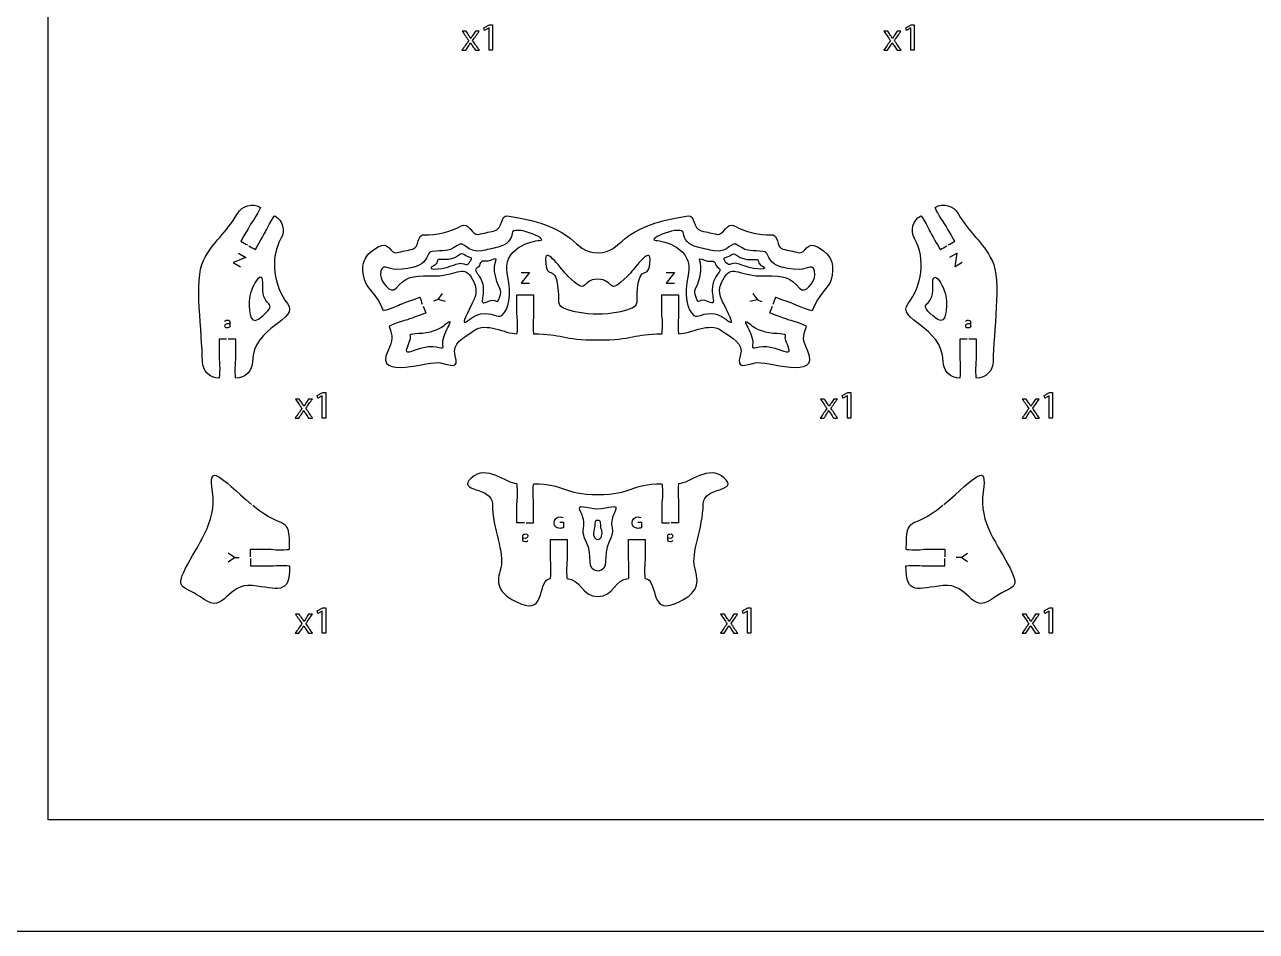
# Model space of a CAD drawing. Extents: x 0 to 1000, y 0 to 600.
# Drawn here: x 199.6 to 420.5, y 0.1 to 162.7 of the extents above; entities that cross this region are included whole.
import ezdxf

# ---------------------------------------------------------------- set-up
doc = ezdxf.new("R2010")
doc.units = 0
doc.header["$MEASUREMENT"] = 0
doc.layers.add('DEFAULT', color=7, linetype='CONTINUOUS')

msp = doc.modelspace()

# ---------------------------------------------------------------- linework, layer by layer
at = {"layer": 'DEFAULT', "color": 250}
for points in [[(1000, 0.1), (0, 0.1), (0, 600.1), (1000, 600.1)], [(282.93, 162.06), (282.92, 162.06), (282.12, 161.63), (282, 162.1), (283, 162.64), (283.53, 162.64), (283.53, 158.05), (282.93, 158.05)], [(358.57, 162.06), (358.56, 162.06), (357.76, 161.63), (357.64, 162.1), (358.64, 162.64), (359.17, 162.64), (359.17, 158.05), (358.57, 158.05)], [(253.02, 96.12), (253.01, 96.12), (252.21, 95.69), (252.09, 96.16), (253.09, 96.7), (253.62, 96.7), (253.62, 92.11), (253.02, 92.11)], [(347.18, 96.12), (347.17, 96.12), (346.37, 95.69), (346.25, 96.16), (347.25, 96.7), (347.78, 96.7), (347.78, 92.11), (347.18, 92.11)], [(383.38, 96.12), (383.37, 96.12), (382.57, 95.69), (382.45, 96.16), (383.45, 96.7), (383.98, 96.7), (383.98, 92.11), (383.38, 92.11)], [(253.02, 57.53), (253.01, 57.53), (252.21, 57.1), (252.09, 57.58), (253.09, 58.11), (253.62, 58.11), (253.62, 53.53), (253.02, 53.53)], [(329.28, 57.53), (329.27, 57.53), (328.47, 57.1), (328.35, 57.58), (329.35, 58.11), (329.88, 58.11), (329.88, 53.53), (329.28, 53.53)], [(383.38, 57.53), (383.37, 57.53), (382.57, 57.1), (382.45, 57.58), (383.45, 58.11), (383.98, 58.11), (383.98, 53.53), (383.38, 53.53)]]:
    msp.add_lwpolyline(points, close=True, dxfattribs=at)
for points in [[(349.41, 570.1), (980, 570.1), (980, 20.1), (203.84, 20.1), (203.84, 570.1), (223.83, 570.1)], [(238, 121.66), (239.32, 120.89), (237.05, 120.01), (238.36, 119.25)], [(367.8, 120.01), (366.49, 119.25), (366.85, 121.66), (365.52, 120.89)], [(288.66, 118.23), (290.17, 118.23), (288.66, 116.32), (290.19, 116.32)], [(314.66, 118.22), (316.17, 118.22), (314.66, 116.32), (316.19, 116.32)], [(275.14, 113), (273.77, 113.36), (272.96, 113.06)], [(273.77, 113.36), (274.6, 114.48)], [(331.07, 113.32), (329.71, 113)], [(330.25, 114.48), (331.06, 113.33), (331.87, 113.03)], [(237.27, 67.13), (236.11, 67.9)], [(236.11, 66.32), (237.27, 67.13), (238.13, 67.13)], [(368.74, 66.32), (367.58, 67.13), (366.72, 67.13)], [(367.58, 67.13), (368.74, 67.9)]]:
    msp.add_lwpolyline(points, dxfattribs=at)
for points, knots in [([(278.8, 161.47), (278.97, 161.22), (279.13, 160.98), (279.29, 160.73), (279.42, 160.54), (279.52, 160.37), (279.64, 160.18), (279.64, 160.18), (279.65, 160.18), (279.66, 160.18), (279.77, 160.38), (279.88, 160.56), (280, 160.74), (280.16, 160.98), (280.32, 161.22), (280.48, 161.47), (280.7, 161.47), (280.92, 161.47), (281.15, 161.47), (280.76, 160.92), (280.37, 160.37), (279.98, 159.82), (280.38, 159.23), (280.78, 158.64), (281.18, 158.05), (280.95, 158.05), (280.71, 158.05), (280.48, 158.05), (280.31, 158.31), (280.14, 158.56), (279.98, 158.82), (279.84, 159.02), (279.73, 159.21), (279.61, 159.41), (279.6, 159.41), (279.6, 159.41), (279.6, 159.41), (279.48, 159.21), (279.36, 159.03), (279.24, 158.82), (279.07, 158.56), (278.91, 158.31), (278.74, 158.05), (278.51, 158.05), (278.28, 158.05), (278.06, 158.05), (278.46, 158.63), (278.87, 159.21), (279.27, 159.79), (278.88, 160.35), (278.5, 160.91), (278.11, 161.47), (278.34, 161.47), (278.57, 161.47), (278.8, 161.47)], [0, 0, 0, 0, 2.496157, 2.496157, 2.496157, 3.496157, 3.496157, 3.496157, 3.556157, 3.556157, 3.556157, 4.556157, 4.556157, 4.556157, 7.025432, 7.025432, 7.025432, 8.926432, 8.926432, 8.926432, 14.654291, 14.654291, 14.654291, 20.702167, 20.702167, 20.702167, 22.703167, 22.703167, 22.703167, 25.305696, 25.305696, 25.305696, 26.305696, 26.305696, 26.305696, 26.345696, 26.345696, 26.345696, 27.345696, 27.345696, 27.345696, 29.937908, 29.937908, 29.937908, 31.877908, 31.877908, 31.877908, 37.898463, 37.898463, 37.898463, 43.663485, 43.663485, 43.663485, 45.623485, 45.623485, 45.623485, 45.623485]), ([(354.44, 161.47), (354.61, 161.22), (354.77, 160.98), (354.93, 160.73), (355.06, 160.54), (355.16, 160.37), (355.28, 160.18), (355.28, 160.18), (355.29, 160.18), (355.3, 160.18), (355.41, 160.38), (355.52, 160.56), (355.64, 160.74), (355.8, 160.98), (355.96, 161.22), (356.12, 161.47), (356.34, 161.47), (356.56, 161.47), (356.79, 161.47), (356.4, 160.92), (356.01, 160.37), (355.62, 159.82), (356.02, 159.23), (356.42, 158.64), (356.82, 158.05), (356.59, 158.05), (356.35, 158.05), (356.12, 158.05), (355.95, 158.31), (355.78, 158.56), (355.61, 158.82), (355.48, 159.02), (355.37, 159.21), (355.25, 159.41), (355.24, 159.41), (355.24, 159.41), (355.23, 159.41), (355.12, 159.21), (355, 159.03), (354.87, 158.82), (354.71, 158.56), (354.54, 158.31), (354.38, 158.05), (354.15, 158.05), (353.92, 158.05), (353.7, 158.05), (354.1, 158.63), (354.5, 159.21), (354.91, 159.79), (354.52, 160.35), (354.14, 160.91), (353.75, 161.47), (353.98, 161.47), (354.21, 161.47), (354.44, 161.47)], [0, 0, 0, 0, 2.496157, 2.496157, 2.496157, 3.496157, 3.496157, 3.496157, 3.556157, 3.556157, 3.556157, 4.556157, 4.556157, 4.556157, 7.025432, 7.025432, 7.025432, 8.926432, 8.926432, 8.926432, 14.654291, 14.654291, 14.654291, 20.702167, 20.702167, 20.702167, 22.703167, 22.703167, 22.703167, 25.305696, 25.305696, 25.305696, 26.305696, 26.305696, 26.305696, 26.345696, 26.345696, 26.345696, 27.345696, 27.345696, 27.345696, 29.937908, 29.937908, 29.937908, 31.877908, 31.877908, 31.877908, 37.898463, 37.898463, 37.898463, 43.663485, 43.663485, 43.663485, 45.623485, 45.623485, 45.623485, 45.623485]), ([(235.55, 109.44), (235.55, 109.56), (235.8, 109.69), (235.99, 109.69), (236.37, 109.69), (236.46, 109.49), (236.46, 109.19), (236.46, 109.19), (236.44, 108.6), (236.46, 108.5), (236.46, 108.36), (236.09, 108.27), (235.92, 108.27), (235.68, 108.27), (235.56, 108.44), (235.56, 108.61), (235.56, 108.89), (235.66, 109.15), (236.46, 109.05)], [0, 0, 0, 0, 1, 1, 1, 2, 2, 2, 3, 3, 3, 4, 4, 4, 5, 5, 5, 6, 6, 6, 6]), ([(368.38, 109.43), (368.38, 109.56), (368.64, 109.68), (368.82, 109.68), (369.2, 109.68), (369.29, 109.48), (369.29, 109.19), (369.29, 109.19), (369.28, 108.6), (369.3, 108.5), (369.3, 108.35), (368.92, 108.27), (368.76, 108.27), (368.52, 108.27), (368.4, 108.44), (368.4, 108.61), (368.4, 108.89), (368.5, 109.15), (369.29, 109.05)], [0, 0, 0, 0, 1, 1, 1, 2, 2, 2, 3, 3, 3, 4, 4, 4, 5, 5, 5, 6, 6, 6, 6]), ([(248.89, 95.53), (249.05, 95.28), (249.22, 95.04), (249.38, 94.79), (249.51, 94.6), (249.61, 94.43), (249.72, 94.24), (249.73, 94.24), (249.74, 94.24), (249.75, 94.24), (249.86, 94.44), (249.97, 94.62), (250.08, 94.8), (250.24, 95.04), (250.4, 95.29), (250.56, 95.53), (250.79, 95.53), (251.01, 95.53), (251.24, 95.53), (250.85, 94.98), (250.46, 94.43), (250.07, 93.88), (250.47, 93.29), (250.87, 92.7), (251.27, 92.11), (251.04, 92.11), (250.8, 92.11), (250.56, 92.11), (250.4, 92.37), (250.23, 92.62), (250.06, 92.88), (249.93, 93.08), (249.82, 93.27), (249.7, 93.47), (249.69, 93.47), (249.69, 93.47), (249.68, 93.47), (249.57, 93.27), (249.45, 93.09), (249.32, 92.88), (249.16, 92.62), (248.99, 92.37), (248.83, 92.11), (248.6, 92.11), (248.37, 92.11), (248.14, 92.11), (248.55, 92.69), (248.95, 93.27), (249.36, 93.85), (248.97, 94.41), (248.59, 94.97), (248.2, 95.53), (248.43, 95.53), (248.66, 95.53), (248.89, 95.53)], [0, 0, 0, 0, 2.49699, 2.49699, 2.49699, 3.49699, 3.49699, 3.49699, 3.55699, 3.55699, 3.55699, 4.55699, 4.55699, 4.55699, 7.026266, 7.026266, 7.026266, 8.927266, 8.927266, 8.927266, 14.655941, 14.655941, 14.655941, 20.703817, 20.703817, 20.703817, 22.704817, 22.704817, 22.704817, 25.307347, 25.307347, 25.307347, 26.307347, 26.307347, 26.307347, 26.347347, 26.347347, 26.347347, 27.347347, 27.347347, 27.347347, 29.939559, 29.939559, 29.939559, 31.879559, 31.879559, 31.879559, 37.900114, 37.900114, 37.900114, 43.665958, 43.665958, 43.665958, 45.625958, 45.625958, 45.625958, 45.625958]), ([(343.05, 95.53), (343.22, 95.28), (343.38, 95.04), (343.54, 94.79), (343.67, 94.6), (343.77, 94.43), (343.89, 94.24), (343.89, 94.24), (343.9, 94.24), (343.91, 94.24), (344.02, 94.44), (344.13, 94.62), (344.25, 94.8), (344.41, 95.04), (344.57, 95.29), (344.73, 95.53), (344.95, 95.53), (345.17, 95.53), (345.4, 95.53), (345.01, 94.98), (344.62, 94.43), (344.23, 93.88), (344.63, 93.29), (345.03, 92.7), (345.43, 92.11), (345.2, 92.11), (344.96, 92.11), (344.73, 92.11), (344.56, 92.37), (344.39, 92.62), (344.23, 92.88), (344.09, 93.08), (343.98, 93.27), (343.86, 93.47), (343.85, 93.47), (343.85, 93.47), (343.85, 93.47), (343.73, 93.27), (343.61, 93.09), (343.49, 92.88), (343.32, 92.62), (343.16, 92.37), (342.99, 92.11), (342.76, 92.11), (342.54, 92.11), (342.31, 92.11), (342.71, 92.69), (343.12, 93.27), (343.52, 93.85), (343.13, 94.41), (342.75, 94.97), (342.36, 95.53), (342.59, 95.53), (342.82, 95.53), (343.05, 95.53)], [0, 0, 0, 0, 2.49699, 2.49699, 2.49699, 3.49699, 3.49699, 3.49699, 3.55699, 3.55699, 3.55699, 4.55699, 4.55699, 4.55699, 7.026266, 7.026266, 7.026266, 8.927266, 8.927266, 8.927266, 14.655941, 14.655941, 14.655941, 20.703817, 20.703817, 20.703817, 22.704817, 22.704817, 22.704817, 25.307347, 25.307347, 25.307347, 26.307347, 26.307347, 26.307347, 26.347347, 26.347347, 26.347347, 27.347347, 27.347347, 27.347347, 29.939559, 29.939559, 29.939559, 31.879559, 31.879559, 31.879559, 37.900114, 37.900114, 37.900114, 43.665958, 43.665958, 43.665958, 45.625958, 45.625958, 45.625958, 45.625958]), ([(379.25, 95.53), (379.42, 95.28), (379.58, 95.04), (379.74, 94.79), (379.87, 94.6), (379.97, 94.43), (380.09, 94.24), (380.09, 94.24), (380.1, 94.24), (380.11, 94.24), (380.22, 94.44), (380.33, 94.62), (380.45, 94.8), (380.61, 95.04), (380.77, 95.29), (380.93, 95.53), (381.15, 95.53), (381.37, 95.53), (381.6, 95.53), (381.21, 94.98), (380.82, 94.43), (380.43, 93.88), (380.83, 93.29), (381.23, 92.7), (381.63, 92.11), (381.4, 92.11), (381.16, 92.11), (380.93, 92.11), (380.76, 92.37), (380.59, 92.62), (380.43, 92.88), (380.29, 93.08), (380.18, 93.27), (380.06, 93.47), (380.05, 93.47), (380.05, 93.47), (380.04, 93.47), (379.93, 93.27), (379.81, 93.09), (379.68, 92.88), (379.52, 92.62), (379.36, 92.37), (379.19, 92.11), (378.96, 92.11), (378.73, 92.11), (378.51, 92.11), (378.91, 92.69), (379.32, 93.27), (379.72, 93.85), (379.33, 94.41), (378.95, 94.97), (378.56, 95.53), (378.79, 95.53), (379.02, 95.53), (379.25, 95.53)], [1.96, 1.96, 1.96, 1.96, 4.45699, 4.45699, 4.45699, 5.45699, 5.45699, 5.45699, 5.51699, 5.51699, 5.51699, 6.51699, 6.51699, 6.51699, 8.986266, 8.986266, 8.986266, 10.887266, 10.887266, 10.887266, 16.615941, 16.615941, 16.615941, 22.663817, 22.663817, 22.663817, 24.664817, 24.664817, 24.664817, 27.267347, 27.267347, 27.267347, 28.267347, 28.267347, 28.267347, 28.307347, 28.307347, 28.307347, 29.307347, 29.307347, 29.307347, 31.899559, 31.899559, 31.899559, 33.839559, 33.839559, 33.839559, 39.860114, 39.860114, 39.860114, 45.625958, 45.625958, 45.625958, 47.585958, 47.585958, 47.585958, 47.585958]), ([(295.59, 73.43), (295.81, 73.43), (296.03, 73.43), (296.25, 73.43), (296.25, 73.11), (296.25, 72.78), (296.25, 72.46), (296.13, 72.42), (295.9, 72.35), (295.63, 72.35), (295.33, 72.35), (295.07, 72.43), (294.88, 72.62), (294.7, 72.78), (294.59, 73.05), (294.59, 73.37), (294.6, 73.97), (295.01, 74.41), (295.69, 74.41), (295.92, 74.41), (296.1, 74.36), (296.19, 74.32)], [0, 0, 0, 0, 1.887, 1.887, 1.887, 4.641, 4.641, 4.641, 5.641, 5.641, 5.641, 6.641, 6.641, 6.641, 7.641, 7.641, 7.641, 8.641, 8.641, 8.641, 9.641, 9.641, 9.641, 9.641]), ([(309.58, 73.43), (309.81, 73.43), (310.03, 73.43), (310.25, 73.43), (310.25, 73.11), (310.25, 72.78), (310.25, 72.46), (310.13, 72.42), (309.9, 72.35), (309.63, 72.35), (309.32, 72.35), (309.07, 72.43), (308.87, 72.62), (308.7, 72.78), (308.59, 73.05), (308.59, 73.37), (308.6, 73.97), (309.01, 74.41), (309.69, 74.41), (309.92, 74.41), (310.1, 74.36), (310.19, 74.32)], [0, 0, 0, 0, 1.887, 1.887, 1.887, 4.641, 4.641, 4.641, 5.641, 5.641, 5.641, 6.641, 6.641, 6.641, 7.641, 7.641, 7.641, 8.641, 8.641, 8.641, 9.641, 9.641, 9.641, 9.641]), ([(289.88, 70.18), (289.88, 70.05), (289.62, 69.93), (289.44, 69.93), (289.06, 69.93), (288.97, 70.13), (288.97, 70.42), (288.97, 70.42), (288.98, 71.01), (288.97, 71.11), (288.97, 71.26), (289.34, 71.34), (289.51, 71.34), (289.75, 71.34), (289.87, 71.17), (289.87, 71), (289.87, 70.72), (289.77, 70.46), (288.97, 70.57)], [0, 0, 0, 0, 1, 1, 1, 2, 2, 2, 3, 3, 3, 4, 4, 4, 5, 5, 5, 6, 6, 6, 6]), ([(315.88, 70.18), (315.88, 70.05), (315.62, 69.93), (315.44, 69.93), (315.06, 69.93), (314.97, 70.13), (314.97, 70.42), (314.97, 70.42), (314.98, 71.01), (314.97, 71.11), (314.97, 71.26), (315.34, 71.34), (315.51, 71.34), (315.75, 71.34), (315.87, 71.17), (315.87, 71), (315.87, 70.72), (315.77, 70.46), (314.97, 70.57)], [0, 0, 0, 0, 1, 1, 1, 2, 2, 2, 3, 3, 3, 4, 4, 4, 5, 5, 5, 6, 6, 6, 6]), ([(248.89, 56.94), (249.05, 56.7), (249.22, 56.45), (249.38, 56.21), (249.51, 56.02), (249.61, 55.84), (249.72, 55.65), (249.73, 55.65), (249.74, 55.65), (249.75, 55.65), (249.86, 55.85), (249.97, 56.03), (250.08, 56.21), (250.24, 56.46), (250.4, 56.7), (250.56, 56.94), (250.79, 56.94), (251.01, 56.94), (251.24, 56.94), (250.85, 56.39), (250.46, 55.84), (250.07, 55.29), (250.47, 54.7), (250.87, 54.11), (251.27, 53.53), (251.04, 53.53), (250.8, 53.53), (250.56, 53.53), (250.4, 53.78), (250.23, 54.04), (250.06, 54.29), (249.93, 54.49), (249.82, 54.68), (249.7, 54.89), (249.69, 54.89), (249.69, 54.89), (249.68, 54.89), (249.57, 54.68), (249.45, 54.5), (249.32, 54.29), (249.16, 54.04), (248.99, 53.78), (248.83, 53.53), (248.6, 53.53), (248.37, 53.53), (248.14, 53.53), (248.55, 54.11), (248.95, 54.69), (249.36, 55.27), (248.97, 55.83), (248.59, 56.38), (248.2, 56.94), (248.43, 56.94), (248.66, 56.94), (248.89, 56.94)], [1.96, 1.96, 1.96, 1.96, 4.45699, 4.45699, 4.45699, 5.45699, 5.45699, 5.45699, 5.51699, 5.51699, 5.51699, 6.51699, 6.51699, 6.51699, 8.986266, 8.986266, 8.986266, 10.887266, 10.887266, 10.887266, 16.615941, 16.615941, 16.615941, 22.663817, 22.663817, 22.663817, 24.664817, 24.664817, 24.664817, 27.267347, 27.267347, 27.267347, 28.267347, 28.267347, 28.267347, 28.307347, 28.307347, 28.307347, 29.307347, 29.307347, 29.307347, 31.899559, 31.899559, 31.899559, 33.839559, 33.839559, 33.839559, 39.860114, 39.860114, 39.860114, 45.625958, 45.625958, 45.625958, 47.585958, 47.585958, 47.585958, 47.585958]), ([(325.15, 56.94), (325.32, 56.7), (325.48, 56.45), (325.64, 56.21), (325.77, 56.02), (325.87, 55.84), (325.99, 55.65), (325.99, 55.65), (326, 55.65), (326.01, 55.65), (326.12, 55.85), (326.23, 56.03), (326.35, 56.21), (326.51, 56.46), (326.67, 56.7), (326.83, 56.94), (327.05, 56.94), (327.27, 56.94), (327.5, 56.94), (327.11, 56.39), (326.72, 55.84), (326.33, 55.29), (326.73, 54.7), (327.13, 54.11), (327.53, 53.53), (327.3, 53.53), (327.06, 53.53), (326.83, 53.53), (326.66, 53.78), (326.49, 54.04), (326.33, 54.29), (326.19, 54.49), (326.08, 54.68), (325.96, 54.89), (325.95, 54.89), (325.95, 54.89), (325.95, 54.89), (325.83, 54.68), (325.71, 54.5), (325.59, 54.29), (325.42, 54.04), (325.26, 53.78), (325.09, 53.53), (324.86, 53.53), (324.64, 53.53), (324.41, 53.53), (324.81, 54.11), (325.22, 54.69), (325.62, 55.27), (325.23, 55.83), (324.85, 56.38), (324.46, 56.94), (324.69, 56.94), (324.92, 56.94), (325.15, 56.94)], [0, 0, 0, 0, 2.496157, 2.496157, 2.496157, 3.496157, 3.496157, 3.496157, 3.556157, 3.556157, 3.556157, 4.556157, 4.556157, 4.556157, 7.025432, 7.025432, 7.025432, 8.926432, 8.926432, 8.926432, 14.655108, 14.655108, 14.655108, 20.702157, 20.702157, 20.702157, 22.703157, 22.703157, 22.703157, 25.304849, 25.304849, 25.304849, 26.304849, 26.304849, 26.304849, 26.344849, 26.344849, 26.344849, 27.344849, 27.344849, 27.344849, 29.936219, 29.936219, 29.936219, 31.876219, 31.876219, 31.876219, 37.896774, 37.896774, 37.896774, 43.661796, 43.661796, 43.661796, 45.621796, 45.621796, 45.621796, 45.621796]), ([(379.25, 56.94), (379.42, 56.7), (379.58, 56.45), (379.74, 56.21), (379.87, 56.02), (379.97, 55.84), (380.09, 55.65), (380.09, 55.65), (380.1, 55.65), (380.11, 55.65), (380.22, 55.85), (380.33, 56.03), (380.45, 56.21), (380.61, 56.46), (380.77, 56.7), (380.93, 56.94), (381.15, 56.94), (381.37, 56.94), (381.6, 56.94), (381.21, 56.39), (380.82, 55.84), (380.43, 55.29), (380.83, 54.7), (381.23, 54.11), (381.63, 53.53), (381.4, 53.53), (381.16, 53.53), (380.93, 53.53), (380.76, 53.78), (380.59, 54.04), (380.43, 54.29), (380.29, 54.49), (380.18, 54.68), (380.06, 54.89), (380.05, 54.89), (380.05, 54.89), (380.04, 54.89), (379.93, 54.68), (379.81, 54.5), (379.68, 54.29), (379.52, 54.04), (379.36, 53.78), (379.19, 53.53), (378.96, 53.53), (378.73, 53.53), (378.51, 53.53), (378.91, 54.11), (379.32, 54.69), (379.72, 55.27), (379.33, 55.83), (378.95, 56.38), (378.56, 56.94), (378.79, 56.94), (379.02, 56.94), (379.25, 56.94)], [1.96, 1.96, 1.96, 1.96, 4.456157, 4.456157, 4.456157, 5.456157, 5.456157, 5.456157, 5.516157, 5.516157, 5.516157, 6.516157, 6.516157, 6.516157, 8.985432, 8.985432, 8.985432, 10.886432, 10.886432, 10.886432, 16.615108, 16.615108, 16.615108, 22.662157, 22.662157, 22.662157, 24.663157, 24.663157, 24.663157, 27.264849, 27.264849, 27.264849, 28.264849, 28.264849, 28.264849, 28.304849, 28.304849, 28.304849, 29.304849, 29.304849, 29.304849, 31.896219, 31.896219, 31.896219, 33.836219, 33.836219, 33.836219, 39.856774, 39.856774, 39.856774, 45.621796, 45.621796, 45.621796, 47.581796, 47.581796, 47.581796, 47.581796])]:
    msp.add_open_spline(points, degree=3, knots=knots, dxfattribs=at)
at = {"layer": 'DEFAULT', "color": 1}
for points, knots in [([(235.86, 106.27), (235.41, 106.27), (234.96, 106.27), (234.51, 106.27), (234.51, 105.1), (234.51, 103.94), (234.51, 102.77), (234.51, 102.6), (234.61, 101.99), (234.61, 101.02), (234.61, 100.05), (234.56, 99.27), (234.51, 99.27), (232.85, 99.27), (231.51, 100.61), (231.51, 102.27), (231.51, 107.43), (229.96, 116.91), (231.7, 120.36), (233.44, 123.82), (235.72, 125.18), (237.81, 128.8), (238.64, 130.24), (240.47, 130.73), (241.91, 129.9), (241.96, 129.87), (241.6, 129.17), (241.12, 128.33), (240.64, 127.49), (240.25, 127.02), (240.16, 126.87), (239.72, 126.11), (238.41, 123.84), (238.41, 123.84), (238.8, 123.61), (239.19, 123.38), (239.58, 123.16)], [0, 0, 0, 0, 3.83, 3.83, 3.83, 13.75, 13.75, 13.75, 14.75, 14.75, 14.75, 15.75, 15.75, 15.75, 16.75, 16.75, 16.75, 17.75, 17.75, 17.75, 18.75, 18.75, 18.75, 19.75, 19.75, 19.75, 20.75, 20.75, 20.75, 21.75, 21.75, 21.75, 22.75, 22.75, 22.75, 26.585205, 26.585205, 26.585205, 26.585205]), ([(365.27, 123.16), (365.66, 123.38), (366.05, 123.61), (366.44, 123.84), (366.44, 123.84), (365.13, 126.11), (364.69, 126.87), (364.6, 127.02), (364.21, 127.49), (363.73, 128.33), (363.24, 129.17), (362.89, 129.87), (362.94, 129.9), (364.38, 130.73), (366.21, 130.24), (367.04, 128.8), (369.13, 125.18), (371.41, 123.82), (373.15, 120.36), (374.89, 116.91), (373.34, 107.43), (373.34, 102.27), (373.34, 100.61), (372, 99.27), (370.34, 99.27), (370.28, 99.27), (370.24, 100.05), (370.24, 101.02), (370.24, 101.99), (370.34, 102.6), (370.34, 102.77), (370.34, 103.94), (370.34, 105.1), (370.34, 106.27), (369.89, 106.27), (369.44, 106.27), (368.99, 106.27)], [0, 0, 0, 0, 3.835205, 3.835205, 3.835205, 4.835205, 4.835205, 4.835205, 5.835205, 5.835205, 5.835205, 6.835205, 6.835205, 6.835205, 7.835205, 7.835205, 7.835205, 8.835205, 8.835205, 8.835205, 9.835205, 9.835205, 9.835205, 10.835205, 10.835205, 10.835205, 11.835205, 11.835205, 11.835205, 12.835205, 12.835205, 12.835205, 22.755205, 22.755205, 22.755205, 26.585205, 26.585205, 26.585205, 26.585205]), ([(239.84, 123.01), (240.23, 122.78), (240.62, 122.56), (241.01, 122.33), (241.01, 122.33), (242.32, 124.61), (242.76, 125.37), (242.84, 125.52), (243.06, 126.09), (243.54, 126.93), (244.03, 127.77), (244.46, 128.43), (244.51, 128.4), (245.94, 127.57), (246.43, 125.73), (245.6, 124.3), (243.51, 120.67), (244.39, 115.67), (246.75, 112.68), (249.11, 109.69), (240.51, 108.59), (240.51, 102.27), (240.51, 100.61), (239.17, 99.27), (237.51, 99.27), (237.45, 99.27), (237.41, 100.05), (237.41, 101.02), (237.41, 101.99), (237.51, 102.6), (237.51, 102.77), (237.51, 103.94), (237.51, 105.1), (237.51, 106.27), (237.06, 106.27), (236.61, 106.27), (236.16, 106.27)], [0, 0, 0, 0, 3.821544, 3.821544, 3.821544, 4.821544, 4.821544, 4.821544, 5.821544, 5.821544, 5.821544, 6.821544, 6.821544, 6.821544, 7.821544, 7.821544, 7.821544, 8.821544, 8.821544, 8.821544, 9.821544, 9.821544, 9.821544, 10.821544, 10.821544, 10.821544, 11.821544, 11.821544, 11.821544, 12.821544, 12.821544, 12.821544, 22.741544, 22.741544, 22.741544, 26.571544, 26.571544, 26.571544, 26.571544]), ([(271.01, 112.49), (270.85, 112.92), (270.7, 113.34), (270.55, 113.76), (270.55, 113.76), (268.08, 112.86), (267.26, 112.57), (267.09, 112.51), (266.56, 112.2), (265.65, 111.87), (264.74, 111.54), (263.99, 111.32), (263.97, 111.37), (262.87, 114.37), (260.89, 115.58), (260.58, 116.94), (260.06, 119.19), (259.94, 121.13), (263.01, 122.83), (265.02, 123.93), (265.19, 121.51), (266.33, 121.77), (267.41, 122.01), (268.19, 122.18), (269.26, 122.42), (270.48, 122.7), (269.86, 125.18), (271.48, 124.99), (273.09, 124.79), (276.25, 125.57), (277.8, 126.53), (279.35, 127.48), (279.85, 124.79), (280.97, 125.05), (282.08, 125.29), (282.59, 125.41), (283.9, 125.7), (285.43, 126.04), (284.89, 128.54), (286.22, 128.35), (299.43, 126.53), (297.54, 121.75), (302.42, 121.75), (307.31, 121.75), (305.42, 126.53), (318.63, 128.35), (319.96, 128.54), (319.42, 126.04), (320.95, 125.7), (322.25, 125.41), (322.77, 125.29), (323.88, 125.05), (324.99, 124.79), (325.5, 127.48), (327.04, 126.53), (328.59, 125.57), (331.75, 124.79), (333.37, 124.99), (334.99, 125.18), (334.37, 122.7), (335.59, 122.42), (336.66, 122.18), (337.44, 122.01), (338.52, 121.77), (339.66, 121.51), (339.83, 123.93), (341.84, 122.83), (344.91, 121.13), (344.79, 119.19), (344.27, 116.94), (343.96, 115.58), (341.97, 114.37), (340.88, 111.37), (340.86, 111.32), (340.11, 111.54), (339.2, 111.87), (338.29, 112.2), (337.75, 112.51), (337.59, 112.57), (336.77, 112.86), (334.3, 113.76), (334.3, 113.76), (334.15, 113.34), (333.99, 112.92), (333.84, 112.49)], [0, 0, 0, 0, 3.83094, 3.83094, 3.83094, 4.83094, 4.83094, 4.83094, 5.83094, 5.83094, 5.83094, 6.83094, 6.83094, 6.83094, 7.83094, 7.83094, 7.83094, 8.83094, 8.83094, 8.83094, 9.83094, 9.83094, 9.83094, 10.83094, 10.83094, 10.83094, 11.83094, 11.83094, 11.83094, 12.83094, 12.83094, 12.83094, 13.83094, 13.83094, 13.83094, 14.83094, 14.83094, 14.83094, 15.83094, 15.83094, 15.83094, 16.83094, 16.83094, 16.83094, 17.83094, 17.83094, 17.83094, 18.83094, 18.83094, 18.83094, 19.83094, 19.83094, 19.83094, 20.83094, 20.83094, 20.83094, 21.83094, 21.83094, 21.83094, 22.83094, 22.83094, 22.83094, 23.83094, 23.83094, 23.83094, 24.83094, 24.83094, 24.83094, 25.83094, 25.83094, 25.83094, 26.83094, 26.83094, 26.83094, 27.83094, 27.83094, 27.83094, 28.83094, 28.83094, 28.83094, 29.83094, 29.83094, 29.83094, 33.66188, 33.66188, 33.66188, 33.66188]), ([(368.69, 106.27), (368.24, 106.27), (367.79, 106.27), (367.34, 106.27), (367.34, 105.1), (367.34, 103.94), (367.34, 102.77), (367.34, 102.6), (367.44, 101.99), (367.44, 101.02), (367.44, 100.05), (367.4, 99.27), (367.34, 99.27), (365.68, 99.27), (364.34, 100.61), (364.34, 102.27), (364.34, 108.59), (355.74, 109.69), (358.1, 112.68), (360.45, 115.67), (361.33, 120.67), (359.24, 124.3), (358.41, 125.73), (358.9, 127.57), (360.34, 128.4), (360.39, 128.43), (360.82, 127.77), (361.3, 126.93), (361.79, 126.09), (362.01, 125.52), (362.09, 125.37), (362.53, 124.61), (363.84, 122.33), (363.84, 122.33), (364.23, 122.56), (364.62, 122.78), (365.01, 123.01)], [0, 0, 0, 0, 3.83, 3.83, 3.83, 13.75, 13.75, 13.75, 14.75, 14.75, 14.75, 15.75, 15.75, 15.75, 16.75, 16.75, 16.75, 17.75, 17.75, 17.75, 18.75, 18.75, 18.75, 19.75, 19.75, 19.75, 20.75, 20.75, 20.75, 21.75, 21.75, 21.75, 22.75, 22.75, 22.75, 26.571544, 26.571544, 26.571544, 26.571544]), ([(309.46, 112.89), (309.46, 111.24), (304.01, 110.8), (302.43, 110.8), (300.85, 110.8), (295.38, 111.24), (295.38, 112.89), (295.38, 121.22), (293.06, 115.9), (293.06, 120.63), (293.06, 122.89), (295.94, 118.7), (297.08, 117.57), (300.85, 113.78), (299.23, 117.02), (302.42, 117.02), (305.61, 117.02), (304, 113.78), (307.76, 117.57), (308.9, 118.7), (311.79, 122.89), (311.79, 120.63), (311.79, 115.9), (309.46, 121.22), (309.46, 112.89)], [1, 1, 1, 1, 2, 2, 2, 3, 3, 3, 4, 4, 4, 5, 5, 5, 6, 6, 6, 7, 7, 7, 8, 8, 8, 9, 9, 9, 9]), ([(271.11, 112.21), (271.27, 111.79), (271.42, 111.37), (271.57, 110.94), (271.57, 110.94), (269.1, 110.05), (268.28, 109.75), (268.12, 109.69), (267.51, 109.57), (266.6, 109.24), (265.7, 108.91), (264.98, 108.6), (264.99, 108.55), (265.7, 106.61), (265.74, 106.19), (264.76, 104.1), (262.26, 98.79), (272.51, 102.51), (274.21, 102.05), (275.91, 101.6), (277.63, 100.8), (276.86, 103.3), (276.16, 105.61), (278.4, 106.49), (280.16, 107.77), (282.48, 109.45), (285.77, 107.23), (287.93, 107.23), (287.98, 107.23), (288.02, 108.02), (288.02, 108.98), (288.02, 109.95), (287.92, 110.56), (287.92, 110.73), (287.92, 111.9), (287.92, 113.06), (287.92, 114.23), (288.92, 114.23), (289.92, 114.23), (290.92, 114.23), (290.92, 113.07), (290.92, 111.9), (290.92, 110.73), (290.92, 110.56), (290.82, 109.95), (290.82, 108.98), (290.82, 108.02), (290.87, 107.23), (290.92, 107.23), (296.02, 107.23), (296.07, 106.12), (302.43, 106.12), (308.78, 106.12), (308.83, 107.23), (313.92, 107.23), (313.98, 107.23), (314.02, 108.02), (314.02, 108.98), (314.02, 109.95), (313.92, 110.56), (313.92, 110.73), (313.92, 111.9), (313.92, 113.07), (313.92, 114.23), (314.92, 114.23), (315.92, 114.23), (316.92, 114.23), (316.92, 113.06), (316.92, 111.9), (316.92, 110.73), (316.92, 110.56), (316.82, 109.95), (316.82, 108.98), (316.82, 108.02), (316.87, 107.23), (316.92, 107.23), (319.08, 107.23), (322.37, 109.45), (324.68, 107.77), (326.45, 106.49), (328.69, 105.61), (327.98, 103.3), (327.22, 100.8), (328.94, 101.6), (330.64, 102.05), (332.34, 102.51), (342.58, 98.79), (340.09, 104.1), (339.11, 106.19), (339.15, 106.61), (339.85, 108.55), (339.87, 108.6), (339.15, 108.91), (338.24, 109.24), (337.33, 109.57), (336.73, 109.69), (336.57, 109.75), (335.74, 110.05), (333.27, 110.94), (333.27, 110.94), (333.43, 111.37), (333.58, 111.79), (333.74, 112.21)], [0, 0, 0, 0, 3.83094, 3.83094, 3.83094, 4.83094, 4.83094, 4.83094, 5.83094, 5.83094, 5.83094, 6.83094, 6.83094, 6.83094, 7.83094, 7.83094, 7.83094, 8.83094, 8.83094, 8.83094, 9.83094, 9.83094, 9.83094, 10.83094, 10.83094, 10.83094, 11.83094, 11.83094, 11.83094, 12.83094, 12.83094, 12.83094, 13.83094, 13.83094, 13.83094, 23.74094, 23.74094, 23.74094, 32.240946, 32.240946, 32.240946, 42.160946, 42.160946, 42.160946, 43.160946, 43.160946, 43.160946, 44.160946, 44.160946, 44.160946, 45.160946, 45.160946, 45.160946, 46.160946, 46.160946, 46.160946, 47.160946, 47.160946, 47.160946, 48.160946, 48.160946, 48.160946, 58.080946, 58.080946, 58.080946, 66.580952, 66.580952, 66.580952, 76.490952, 76.490952, 76.490952, 77.490952, 77.490952, 77.490952, 78.490952, 78.490952, 78.490952, 79.490952, 79.490952, 79.490952, 80.490952, 80.490952, 80.490952, 81.490952, 81.490952, 81.490952, 82.490952, 82.490952, 82.490952, 83.490952, 83.490952, 83.490952, 84.490952, 84.490952, 84.490952, 85.490952, 85.490952, 85.490952, 86.490952, 86.490952, 86.490952, 90.321891, 90.321891, 90.321891, 90.321891]), ([(240.16, 66.96), (240.16, 66.51), (240.16, 66.06), (240.16, 65.61), (241.32, 65.61), (242.49, 65.61), (243.66, 65.61), (243.83, 65.61), (244.44, 65.71), (245.41, 65.71), (246.38, 65.71), (247.16, 65.67), (247.16, 65.61), (247.16, 60.23), (244.99, 61.61), (240.47, 62.1), (235.96, 62.6), (235.46, 56.96), (231.81, 59.61), (228.16, 62.27), (226.5, 61.14), (228.49, 65.19), (230.48, 69.24), (234.17, 73.39), (233.32, 78.87), (232.48, 84.32), (234.6, 81.56), (240.33, 76.65)], [0, 0, 0, 0, 3.83, 3.83, 3.83, 13.75, 13.75, 13.75, 14.75, 14.75, 14.75, 15.75, 15.75, 15.75, 16.75, 16.75, 16.75, 17.75, 17.75, 17.75, 18.75, 18.75, 18.75, 19.75, 19.75, 19.75, 20.75, 20.75, 20.75, 20.75]), ([(364.51, 76.64), (370.24, 81.56), (372.37, 84.32), (371.52, 78.87), (370.67, 73.39), (374.37, 69.24), (376.36, 65.19), (378.35, 61.14), (376.69, 62.27), (373.04, 59.61), (369.39, 56.96), (368.89, 62.6), (364.37, 62.1), (359.85, 61.61), (357.69, 60.23), (357.69, 65.61), (357.69, 65.67), (358.47, 65.71), (359.44, 65.71), (360.41, 65.71), (361.01, 65.61), (361.19, 65.61), (362.36, 65.61), (363.52, 65.61), (364.69, 65.61), (364.69, 66.06), (364.69, 66.51), (364.69, 66.96)], [0, 0, 0, 0, 1, 1, 1, 2, 2, 2, 3, 3, 3, 4, 4, 4, 5, 5, 5, 6, 6, 6, 7, 7, 7, 16.92, 16.92, 16.92, 20.74, 20.74, 20.74, 20.74]), ([(289.27, 73.34), (288.82, 73.34), (288.37, 73.34), (287.92, 73.34), (287.92, 74.51), (287.92, 75.67), (287.92, 76.84), (287.92, 77.01), (288.02, 77.62), (288.02, 78.59), (288.02, 79.56), (287.98, 80.34), (287.92, 80.34), (286.06, 80.34), (282.47, 83.92), (279.73, 81.37), (277, 78.82), (283.53, 79.91), (283.53, 76.7), (283.53, 72.29), (285.77, 67.99), (285.02, 65.31), (284.28, 62.63), (284.09, 60.76), (288.64, 58.83), (293.18, 56.9), (291.62, 63.34), (293.93, 63.34), (293.98, 63.34), (294.02, 64.12), (294.02, 65.09), (294.02, 66.06), (293.93, 66.67), (293.93, 66.84), (293.93, 68.01), (293.93, 69.17), (293.93, 70.34), (294.92, 70.34), (295.92, 70.34), (296.92, 70.34), (296.92, 69.17), (296.92, 68.01), (296.92, 66.84), (296.92, 66.67), (296.83, 66.06), (296.83, 65.09), (296.83, 64.12), (296.87, 63.34), (296.92, 63.34), (299.34, 63.34), (299.5, 60.14), (302.42, 60.14), (305.34, 60.14), (305.5, 63.34), (307.92, 63.34), (307.98, 63.34), (308.02, 64.12), (308.02, 65.09), (308.02, 66.06), (307.92, 66.67), (307.92, 66.84), (307.92, 68.01), (307.92, 69.17), (307.92, 70.34), (308.92, 70.34), (309.92, 70.34), (310.92, 70.34), (310.92, 69.17), (310.92, 68.01), (310.92, 66.84), (310.92, 66.67), (310.82, 66.06), (310.82, 65.09), (310.82, 64.12), (310.87, 63.34), (310.92, 63.34), (313.23, 63.34), (311.67, 56.9), (316.21, 58.83), (320.75, 60.76), (320.57, 62.63), (319.82, 65.31), (319.07, 67.99), (321.32, 72.29), (321.32, 76.7), (321.32, 79.91), (327.85, 78.82), (325.11, 81.37), (322.37, 83.92), (318.79, 80.34), (316.92, 80.34), (316.87, 80.34), (316.82, 79.56), (316.82, 78.59), (316.82, 77.62), (316.92, 77.01), (316.92, 76.84), (316.92, 75.67), (316.92, 74.51), (316.92, 73.34), (316.47, 73.34), (316.02, 73.34), (315.57, 73.34)], [0, 0, 0, 0, 3.82, 3.82, 3.82, 13.74, 13.74, 13.74, 14.74, 14.74, 14.74, 15.74, 15.74, 15.74, 16.74, 16.74, 16.74, 17.74, 17.74, 17.74, 18.74, 18.74, 18.74, 19.74, 19.74, 19.74, 20.74, 20.74, 20.74, 21.74, 21.74, 21.74, 22.74, 22.74, 22.74, 32.66, 32.66, 32.66, 41.16, 41.16, 41.16, 51.08, 51.08, 51.08, 52.08, 52.08, 52.08, 53.08, 53.08, 53.08, 54.08, 54.08, 54.08, 55.08, 55.08, 55.08, 56.08, 56.08, 56.08, 57.08, 57.08, 57.08, 67, 67, 67, 75.5, 75.5, 75.5, 85.42, 85.42, 85.42, 86.42, 86.42, 86.42, 87.42, 87.42, 87.42, 88.42, 88.42, 88.42, 89.42, 89.42, 89.42, 90.42, 90.42, 90.42, 91.42, 91.42, 91.42, 92.42, 92.42, 92.42, 93.42, 93.42, 93.42, 94.42, 94.42, 94.42, 104.34, 104.34, 104.34, 108.17, 108.17, 108.17, 108.17]), ([(289.57, 73.34), (290.02, 73.34), (290.47, 73.34), (290.92, 73.34), (290.92, 74.51), (290.92, 75.67), (290.92, 76.84), (290.92, 77.01), (290.82, 77.62), (290.82, 78.59), (290.82, 79.56), (290.87, 80.34), (290.93, 80.34), (296.57, 80.34), (296.19, 78.4), (302.42, 78.4), (308.66, 78.4), (308.28, 80.34), (313.92, 80.34), (313.98, 80.34), (314.02, 79.56), (314.02, 78.59), (314.02, 77.62), (313.92, 77.01), (313.92, 76.84), (313.92, 75.67), (313.92, 74.51), (313.92, 73.34), (314.37, 73.34), (314.82, 73.34), (315.27, 73.34)], [0, 0, 0, 0, 3.83, 3.83, 3.83, 13.75, 13.75, 13.75, 14.75, 14.75, 14.75, 15.75, 15.75, 15.75, 16.75, 16.75, 16.75, 17.75, 17.75, 17.75, 18.75, 18.75, 18.75, 19.75, 19.75, 19.75, 29.67, 29.67, 29.67, 33.49, 33.49, 33.49, 33.49]), ([(240.16, 67.26), (240.16, 67.71), (240.16, 68.16), (240.16, 68.61), (241.32, 68.61), (242.49, 68.61), (243.66, 68.61), (243.83, 68.61), (244.44, 68.51), (245.41, 68.51), (246.38, 68.51), (247.16, 68.56), (247.16, 68.61), (247.16, 75.17), (246.26, 71.62), (240.56, 76.45)], [0, 0, 0, 0, 3.83, 3.83, 3.83, 13.75, 13.75, 13.75, 14.75, 14.75, 14.75, 15.75, 15.75, 15.75, 16.75, 16.75, 16.75, 16.75]), ([(364.29, 76.45), (358.58, 71.62), (357.69, 75.17), (357.69, 68.61), (357.69, 68.56), (358.47, 68.51), (359.44, 68.51), (360.41, 68.51), (361.01, 68.61), (361.19, 68.61), (362.36, 68.61), (363.52, 68.61), (364.69, 68.61), (364.69, 68.16), (364.69, 67.71), (364.69, 67.26)], [0, 0, 0, 0, 1, 1, 1, 2, 2, 2, 3, 3, 3, 12.92, 12.92, 12.92, 16.76, 16.76, 16.76, 16.76])]:
    msp.add_open_spline(points, degree=3, knots=knots, dxfattribs=at)
at = {"layer": 'DEFAULT', "color": 5}
for points, knots in [([(279.84, 112.6), (280.3, 113.54), (281.31, 115.03), (279.69, 117.4), (278.08, 119.76), (277.31, 117.43), (272.34, 117.61), (269.01, 117.73), (267.78, 117.27), (266.24, 115.39), (265.29, 114.24), (263.48, 116.56), (263.47, 117.74), (263.45, 120.24), (265.05, 118.71), (266.16, 118.75), (272.99, 118.95), (271.1, 121.75), (272.73, 121.98), (274.78, 122.27), (275.41, 121.76), (277.16, 123.02), (278.7, 124.12), (278.76, 121.63), (281.63, 122.12), (282.37, 122.24), (283.71, 122.58), (284.55, 122.77), (286.16, 123.13), (287.01, 124.23), (287.06, 125.26), (287.14, 126.92), (294.03, 124.1), (291.98, 123.98), (290.76, 123.9), (285.12, 122.7), (286.22, 117.73), (287.01, 114.16), (286.42, 111.48), (285.19, 110.53), (284.51, 110), (283.53, 111.15), (281.43, 110.8), (279.15, 110.41), (276.93, 106.69), (279.84, 112.6)], [1, 1, 1, 1, 2, 2, 2, 3, 3, 3, 4, 4, 4, 5, 5, 5, 6, 6, 6, 7, 7, 7, 8, 8, 8, 9, 9, 9, 10, 10, 10, 11, 11, 11, 12, 12, 12, 13, 13, 13, 14, 14, 14, 15, 15, 15, 16, 16, 16, 16]), ([(323.42, 110.79), (321.31, 111.15), (320.33, 110), (319.65, 110.53), (318.43, 111.48), (317.84, 114.15), (318.63, 117.73), (319.72, 122.69), (314.08, 123.9), (312.86, 123.97), (310.81, 124.09), (317.7, 126.92), (317.78, 125.26), (317.83, 124.23), (318.68, 123.13), (320.29, 122.77), (321.13, 122.58), (322.48, 122.24), (323.22, 122.12), (326.08, 121.63), (326.14, 124.12), (327.68, 123.02), (329.43, 121.76), (330.06, 122.27), (332.11, 121.98), (333.74, 121.76), (331.85, 118.95), (338.68, 118.75), (339.8, 118.72), (341.4, 120.24), (341.37, 117.75), (341.36, 116.56), (339.55, 114.24), (338.6, 115.39), (337.06, 117.28), (335.84, 117.73), (332.51, 117.61), (327.53, 117.43), (326.77, 119.76), (325.15, 117.4), (323.53, 115.03), (324.55, 113.54), (325.01, 112.6), (327.91, 106.69), (325.69, 110.41), (323.42, 110.79)], [1, 1, 1, 1, 2, 2, 2, 3, 3, 3, 4, 4, 4, 5, 5, 5, 6, 6, 6, 7, 7, 7, 8, 8, 8, 9, 9, 9, 10, 10, 10, 11, 11, 11, 12, 12, 12, 13, 13, 13, 14, 14, 14, 15, 15, 15, 16, 16, 16, 16]), ([(242.36, 115.72), (242.13, 111.55), (245.38, 113.27), (242.36, 110.46), (240.03, 108.29), (239.9, 110.85), (239.9, 113.09), (239.9, 115.33), (242.57, 119.78), (242.36, 115.72)], [0, 0, 0, 0, 1, 1, 1, 2, 2, 2, 3, 3, 3, 3]), ([(362.49, 115.72), (362.72, 111.54), (359.47, 113.27), (362.49, 110.45), (364.82, 108.28), (364.95, 110.84), (364.95, 113.09), (364.95, 115.33), (362.28, 119.78), (362.49, 115.72)], [0, 0, 0, 0, 1, 1, 1, 2, 2, 2, 3, 3, 3, 3]), ([(275.42, 109.15), (277.11, 110.36), (274.27, 107.09), (274.65, 105.19), (274.9, 103.97), (273.76, 105.43), (271.18, 104.8), (269.83, 104.47), (267.95, 103.47), (268.08, 104.29), (268.21, 105.06), (268.99, 106.33), (268.76, 106.77), (268.41, 107.47), (270.56, 107.03), (272.35, 107.53), (274.35, 108.09), (274.71, 108.65), (275.42, 109.15)], [0, 0, 0, 0, 1, 1, 1, 2, 2, 2, 3, 3, 3, 4, 4, 4, 5, 5, 5, 6, 6, 6, 6]), ([(332.5, 107.53), (334.29, 107.03), (336.44, 107.47), (336.08, 106.77), (335.86, 106.33), (336.64, 105.06), (336.76, 104.29), (336.9, 103.47), (335.02, 104.47), (333.66, 104.8), (331.09, 105.43), (329.95, 103.97), (330.19, 105.2), (330.58, 107.09), (327.73, 110.36), (329.43, 109.15), (330.13, 108.65), (330.5, 108.09), (332.5, 107.53)], [0, 0, 0, 0, 1, 1, 1, 2, 2, 2, 3, 3, 3, 4, 4, 4, 5, 5, 5, 6, 6, 6, 6]), ([(302.43, 64.7), (304.66, 64.7), (303.23, 67.6), (304.42, 69.84), (305.92, 72.66), (304.04, 72.35), (305.48, 75.27), (306.37, 77.09), (304.23, 75.84), (302.42, 75.84), (300.61, 75.84), (298.47, 77.09), (299.37, 75.27), (300.8, 72.35), (298.93, 72.66), (300.42, 69.84), (301.61, 67.6), (300.19, 64.7), (302.43, 64.7)], [0, 0, 0, 0, 1, 1, 1, 2, 2, 2, 3, 3, 3, 4, 4, 4, 5, 5, 5, 6, 6, 6, 6])]:
    msp.add_open_spline(points, degree=3, knots=knots, dxfattribs=at)
at = {"layer": 'DEFAULT', "color": 3}
for points, knots in [([(279.71, 120.85), (279.99, 120.8), (279.32, 119.48), (278.76, 119.67), (277.62, 120.05), (277.55, 119.88), (276.15, 119.39), (273.84, 118.58), (271.58, 118.74), (272.9, 119.36), (273.9, 119.82), (273.41, 120.64), (274.09, 120.57), (275.68, 120.42), (276.71, 120.65), (277.61, 121.4), (278.21, 121.89), (278.68, 121.03), (279.71, 120.85)], [0, 0, 0, 0, 1, 1, 1, 2, 2, 2, 3, 3, 3, 4, 4, 4, 5, 5, 5, 6, 6, 6, 6]), ([(325.13, 120.85), (324.85, 120.8), (325.52, 119.48), (326.08, 119.67), (327.22, 120.05), (327.29, 119.88), (328.7, 119.39), (331, 118.58), (333.26, 118.75), (331.94, 119.36), (330.94, 119.82), (331.43, 120.64), (330.75, 120.57), (329.16, 120.42), (328.13, 120.65), (327.23, 121.4), (326.63, 121.89), (326.17, 121.03), (325.13, 120.85)], [0, 0, 0, 0, 1, 1, 1, 2, 2, 2, 3, 3, 3, 4, 4, 4, 5, 5, 5, 6, 6, 6, 6]), ([(284.8, 113.74), (284.24, 112.13), (284.49, 113.85), (282.56, 112.98), (280.63, 112.1), (282.74, 114.41), (281.44, 117.09), (280.93, 118.13), (280.07, 118.61), (280.74, 118.98), (281.25, 119.26), (281.22, 119.73), (281.4, 119.95), (281.93, 120.64), (281.89, 119.97), (283.12, 120.38), (285.36, 121.14), (283.28, 120.49), (284.11, 117.36), (284.74, 115.02), (285.36, 115.34), (284.8, 113.74)], [0, 0, 0, 0, 1, 1, 1, 2, 2, 2, 3, 3, 3, 4, 4, 4, 5, 5, 5, 6, 6, 6, 7, 7, 7, 7]), ([(320.04, 113.74), (320.61, 112.13), (320.36, 113.85), (322.29, 112.97), (324.22, 112.1), (322.1, 114.41), (323.4, 117.09), (323.91, 118.13), (324.77, 118.61), (324.11, 118.98), (323.59, 119.26), (323.62, 119.72), (323.45, 119.95), (322.91, 120.64), (322.96, 119.97), (321.72, 120.38), (319.48, 121.14), (321.56, 120.49), (320.73, 117.36), (320.11, 115.01), (319.49, 115.34), (320.04, 113.74)], [0, 0, 0, 0, 1, 1, 1, 2, 2, 2, 3, 3, 3, 4, 4, 4, 5, 5, 5, 6, 6, 6, 7, 7, 7, 7]), ([(302.42, 73.84), (301.75, 73.84), (302.09, 72.88), (301.85, 72.21), (301.54, 71.37), (301.84, 70.29), (302.42, 70.29), (303.01, 70.29), (303.3, 71.37), (303, 72.21), (302.75, 72.88), (303.1, 73.84), (302.42, 73.84)], [0, 0, 0, 0, 1, 1, 1, 2, 2, 2, 3, 3, 3, 4, 4, 4, 4])]:
    msp.add_open_spline(points, degree=3, knots=knots, dxfattribs=at)

doc.saveas('drawing.dxf')
